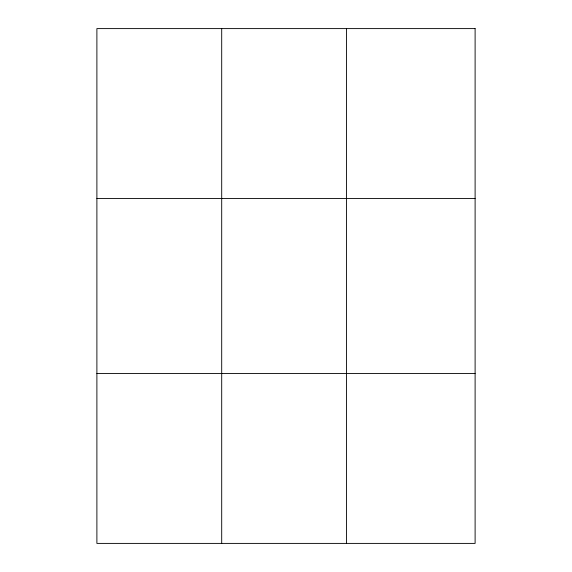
<?xml version="1.0" encoding="UTF-8"?>
<svg xmlns="http://www.w3.org/2000/svg" width="572" height="572" viewBox="0 0 572 572"><rect width="100%" height="100%" fill="white"/><g stroke="black" fill="none" stroke-linecap="round" stroke-linejoin="round"><path stroke-width="0.86" d="M221.7 28.6L221.7 543.4M346.518 28.6L346.518 543.4M96.89 198.484L475.11 198.484M96.89 373.516L475.11 373.516M475.11 28.6L475.11 543.4L96.89 543.4L96.89 28.6L475.11 28.6"/></g></svg>
